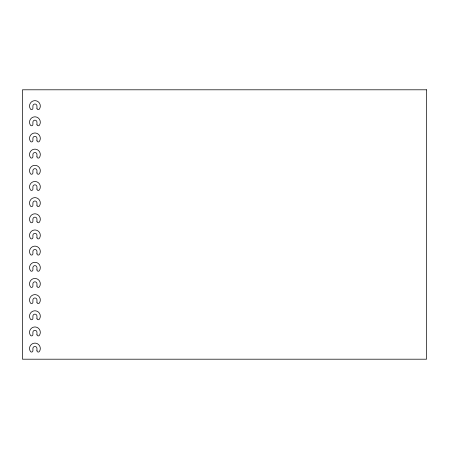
<?xml version="1.0" encoding="UTF-8"?>
<svg xmlns="http://www.w3.org/2000/svg" width="449" height="449" viewBox="0 0 449 449"><rect width="100%" height="100%" fill="white"/><g stroke="black" fill="none" stroke-linecap="round" stroke-linejoin="round"><path stroke-width="0.67" d="M426.55 89.8L22.45 89.8L22.45 359.2L426.55 359.2L426.55 89.8M36.947 108.271L36.947 106.037A2.021 2.021 0 0 0 34.927 104.016A2.021 2.021 0 0 0 32.906 106.037L32.906 108.271A1.347 1.347 0 0 1 30.437 109.017A5.388 5.388 0 0 1 31.379 101.985A5.388 5.388 0 0 1 38.474 101.985A5.388 5.388 0 0 1 39.417 109.017A1.347 1.347 0 0 1 36.947 108.271M36.947 124.435L36.947 122.201A2.021 2.021 0 0 0 34.927 120.18A2.021 2.021 0 0 0 32.906 122.201L32.906 124.435A1.347 1.347 0 0 1 30.437 125.181A5.388 5.388 0 0 1 31.379 118.149A5.388 5.388 0 0 1 38.474 118.149A5.388 5.388 0 0 1 39.417 125.181A1.347 1.347 0 0 1 36.947 124.435M36.947 140.599L36.947 138.365A2.021 2.021 0 0 0 34.927 136.344A2.021 2.021 0 0 0 32.906 138.365L32.906 140.599A1.347 1.347 0 0 1 30.437 141.345A5.388 5.388 0 0 1 31.379 134.313A5.388 5.388 0 0 1 38.474 134.313A5.388 5.388 0 0 1 39.417 141.345A1.347 1.347 0 0 1 36.947 140.599M36.947 156.763L36.947 154.529A2.021 2.021 0 0 0 34.927 152.508A2.021 2.021 0 0 0 32.906 154.529L32.906 156.763A1.347 1.347 0 0 1 30.437 157.509A5.388 5.388 0 0 1 31.379 150.477A5.388 5.388 0 0 1 38.474 150.477A5.388 5.388 0 0 1 39.417 157.509A1.347 1.347 0 0 1 36.947 156.763M36.947 172.927L36.947 170.693A2.021 2.021 0 0 0 34.927 168.672A2.021 2.021 0 0 0 32.906 170.693L32.906 172.927A1.347 1.347 0 0 1 30.437 173.673A5.388 5.388 0 0 1 31.379 166.641A5.388 5.388 0 0 1 38.474 166.641A5.388 5.388 0 0 1 39.417 173.673A1.347 1.347 0 0 1 36.947 172.927M36.947 189.091L36.947 186.857A2.021 2.021 0 0 0 34.927 184.836A2.021 2.021 0 0 0 32.906 186.857L32.906 189.091A1.347 1.347 0 0 1 30.437 189.837A5.388 5.388 0 0 1 31.379 182.805A5.388 5.388 0 0 1 38.474 182.805A5.388 5.388 0 0 1 39.417 189.837A1.347 1.347 0 0 1 36.947 189.091M36.947 205.255L36.947 203.021A2.021 2.021 0 0 0 34.927 201A2.021 2.021 0 0 0 32.906 203.021L32.906 205.255A1.347 1.347 0 0 1 30.437 206.001A5.388 5.388 0 0 1 31.379 198.969A5.388 5.388 0 0 1 38.474 198.969A5.388 5.388 0 0 1 39.417 206.001A1.347 1.347 0 0 1 36.947 205.255M36.947 221.419L36.947 219.185A2.021 2.021 0 0 0 34.927 217.164A2.021 2.021 0 0 0 32.906 219.185L32.906 221.419A1.347 1.347 0 0 1 30.437 222.165A5.388 5.388 0 0 1 31.379 215.133A5.388 5.388 0 0 1 38.474 215.133A5.388 5.388 0 0 1 39.417 222.165A1.347 1.347 0 0 1 36.947 221.419M36.947 237.583L36.947 235.349A2.021 2.021 0 0 0 34.927 233.328A2.021 2.021 0 0 0 32.906 235.349L32.906 237.583A1.347 1.347 0 0 1 30.437 238.329A5.388 5.388 0 0 1 31.379 231.297A5.388 5.388 0 0 1 38.474 231.297A5.388 5.388 0 0 1 39.417 238.329A1.347 1.347 0 0 1 36.947 237.583M36.947 253.747L36.947 251.513A2.021 2.021 0 0 0 34.927 249.492A2.021 2.021 0 0 0 32.906 251.513L32.906 253.747A1.347 1.347 0 0 1 30.437 254.493A5.388 5.388 0 0 1 31.379 247.461A5.388 5.388 0 0 1 38.474 247.461A5.388 5.388 0 0 1 39.417 254.493A1.347 1.347 0 0 1 36.947 253.747M36.947 269.911L36.947 267.677A2.021 2.021 0 0 0 34.927 265.656A2.021 2.021 0 0 0 32.906 267.677L32.906 269.911A1.347 1.347 0 0 1 30.437 270.657A5.388 5.388 0 0 1 31.379 263.625A5.388 5.388 0 0 1 38.474 263.625A5.388 5.388 0 0 1 39.417 270.657A1.347 1.347 0 0 1 36.947 269.911M36.947 286.075L36.947 283.841A2.021 2.021 0 0 0 34.927 281.82A2.021 2.021 0 0 0 32.906 283.841L32.906 286.075A1.347 1.347 0 0 1 30.437 286.821A5.388 5.388 0 0 1 31.379 279.789A5.388 5.388 0 0 1 38.474 279.789A5.388 5.388 0 0 1 39.417 286.821A1.347 1.347 0 0 1 36.947 286.075M36.947 302.239L36.947 300.005A2.021 2.021 0 0 0 34.927 297.984A2.021 2.021 0 0 0 32.906 300.005L32.906 302.239A1.347 1.347 0 0 1 30.437 302.985A5.388 5.388 0 0 1 31.379 295.953A5.388 5.388 0 0 1 38.474 295.953A5.388 5.388 0 0 1 39.417 302.985A1.347 1.347 0 0 1 36.947 302.239M36.947 318.403L36.947 316.169A2.021 2.021 0 0 0 34.927 314.148A2.021 2.021 0 0 0 32.906 316.169L32.906 318.403A1.347 1.347 0 0 1 30.437 319.149A5.388 5.388 0 0 1 31.379 312.117A5.388 5.388 0 0 1 38.474 312.117A5.388 5.388 0 0 1 39.417 319.149A1.347 1.347 0 0 1 36.947 318.403M36.947 334.567L36.947 332.333A2.021 2.021 0 0 0 34.927 330.312A2.021 2.021 0 0 0 32.906 332.333L32.906 334.567A1.347 1.347 0 0 1 30.437 335.313A5.388 5.388 0 0 1 31.379 328.281A5.388 5.388 0 0 1 38.474 328.281A5.388 5.388 0 0 1 39.417 335.313A1.347 1.347 0 0 1 36.947 334.567M36.947 350.731L36.947 348.497A2.021 2.021 0 0 0 34.927 346.476A2.021 2.021 0 0 0 32.906 348.497L32.906 350.731A1.347 1.347 0 0 1 30.437 351.477A5.388 5.388 0 0 1 31.379 344.445A5.388 5.388 0 0 1 38.474 344.445A5.388 5.388 0 0 1 39.417 351.477A1.347 1.347 0 0 1 36.947 350.731"/></g></svg>
